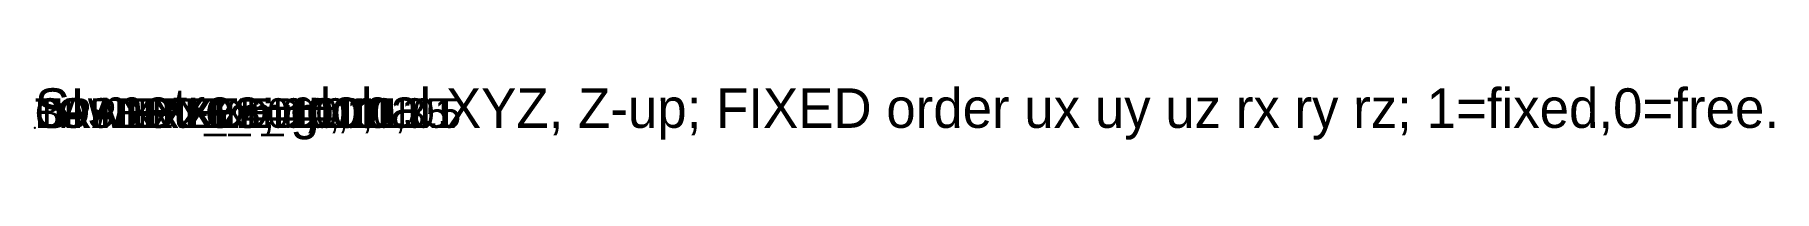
# Model space of a CAD drawing. Header units: metres. Extents: x 0 to 8.8, y -0.06 to 0.21.
import ezdxf

# ---------------------------------------------------------------- set-up
doc = ezdxf.new("R2010")
doc.units = ezdxf.units.M

msp = doc.modelspace()

# ---------------------------------------------------------------- linework, layer by layer
at = {"layer": 'NODE'}
for p in [(0, 0), (0, 0, 7.5), (0, 0, 11.35)]:
    msp.add_point(p, dxfattribs=at)
at = {"layer": 'STRUCT'}
for p, q in [((0, 0), (0, 0, 7.5)), ((0, 0, 7.5), (0, 0, 11.35))]:
    msp.add_line(p, q, dxfattribs=at)

# ---------------------------------------------------------------- texts
at = {"layer": 'DRAWING_NOTE'}
msp.add_text('SI metres; global XYZ, Z-up; FIXED order ux uy uz rx ry rz; 1=fixed,0=free.', height=0.2, dxfattribs=at).set_placement((0, 0, 14.35))
at = {"layer": 'MEMBER_ID'}
for s, p in [('UPPER', (0, 0, 9.425)), ('LOWER', (0, 0, 3.75))]:
    msp.add_text(s, height=0.15, dxfattribs=at).set_placement(p)
at = {"layer": 'NODE_COORD'}
for s, p in [('TOP XYZ_m=0,0,11.35', (0, 0, 11.35)), ('CRANE XYZ_m=0,0,7.5', (0, 0, 7.5)), ('BASE XYZ_m=0,0,0', (0, 0))]:
    msp.add_text(s, height=0.15, dxfattribs=at).set_placement(p)
at = {"layer": 'NODE_ID'}
for s, p in [('TOP', (0, 0, 11.35)), ('CRANE', (0, 0, 7.5)), ('BASE', (0, 0))]:
    msp.add_text(s, height=0.15, dxfattribs=at).set_placement(p)
at = {"layer": 'RESTRAINT'}
for s, p in [('TOP FIXED=010101', (0, 0, 11.35)), ('CRANE FIXED=010101', (0, 0, 7.5)), ('BASE FIXED=111111', (0, 0))]:
    msp.add_text(s, height=0.15, dxfattribs=at).set_placement(p)

doc.saveas('drawing.dxf')
